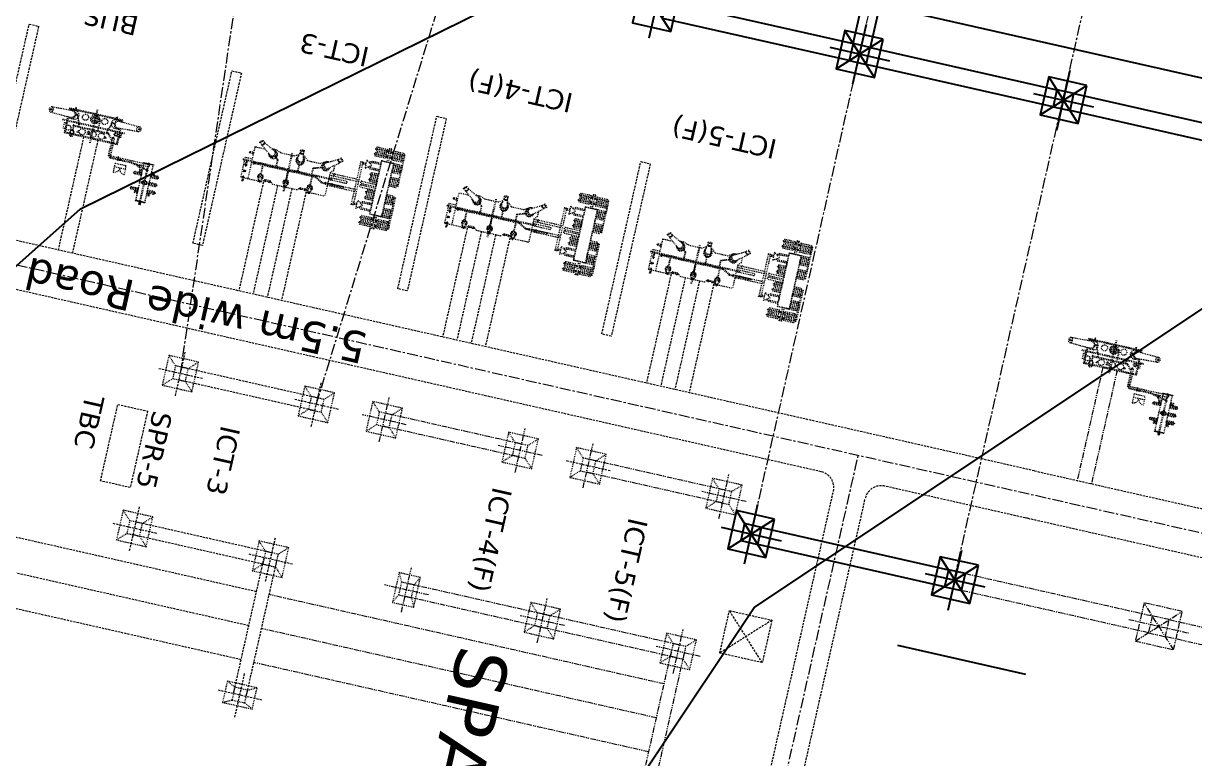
# Model space of a CAD drawing. Header units: metres. Extents: x 218545 to 227455, y 1543467 to 1556082.
# Drawn here: x 222388.4 to 222522.9, y 1554391.8 to 1554476.2 of the extents above; entities that cross this region are included whole.
import ezdxf

# ---------------------------------------------------------------- set-up
doc = ezdxf.new("R2010")
doc.units = ezdxf.units.M
doc.header["$MEASUREMENT"] = 0
for name, pattern in [('400-ICT-1_400kV$0$HIDDEN', [0.375, 0.25, -0.125]), ('CENTER', [2, 1.25, -0.25, 0.25, -0.25]), ('HIDDEN', [0.375, 0.25, -0.125]), ('PHANTOM2', [1.25, 0.625, -0.125, 0.125, -0.125, 0.125, -0.125])]:
    doc.linetypes.add(name, pattern=pattern)
for name, color, linetype in [('10 M CONTOUR', 20, 'Continuous'), ('2 M CONTOUR', 33, 'Continuous'), ('CART TRACK', 30, 'Continuous'), ('E-LAY-FENC', 7, 'FENCELINE1'), ('E-LAY-ROAD', 7, 'Continuous'), ('ECEN', 4, 'CENTER'), ('EEQP', 2, 'Continuous'), ('TXT', 222, 'Continuous')]:
    doc.layers.add(name, color=color, linetype=linetype)
doc.layers.add('E-LAY-CNTRL', color=1, linetype='CENTER', lineweight=0)
doc.layers.add('E-LAY-EXIST', color=8, linetype='HIDDEN', lineweight=0)
doc.styles.get("Standard").update_dxf_attribs({"font": 'arial.ttf'})
doc.styles.add('STYLE1', font='verdana.ttf')
doc.linetypes.add('FENCELINE1', pattern='A,0.25,-0.1,[133,ltypeshp.shx,S=0.1,R=0,X=-0.1,Y=0],-0.1,1', length=1.45)
doc.linetypes.add('PALLAV1', pattern='A,0.5,["X",Standard,S=0.1,R=0,X=-0.1,Y=-0.05],0.1', length=0.6)

# ---------------------------------------------------------------- blocks, each defined once
blk = doc.blocks.new('400-ICT-1_400kV$0$A$C18D362E1')
at = {"layer": 'ECEN'}
for p, q in [((0, -2516), (0, 1972)), ((5113, 0), (-5406, 0))]:
    blk.add_line(p, q, dxfattribs=at)
blk = doc.blocks.new('400-ICT-1_400kV$0$TRAFO1_BHEL')
for p, q in [((-4766, 12485), (-4593, 12485)), ((-4766, 11235), (-4766, 12485)), ((-4593, 11091), (-4593, 12605)), ((-4593, 12605), (-4507, 12605)), ((-4507, 11091), (-4507, 12605)), ((-4507, 12485), (-4334, 12485)), ((-4334, 11235), (-4334, 12485)), ((-4166, 11235), (-4166, 12485)), ((-4166, 12485), (-3993, 12485)), ((-3993, 11091), (-3993, 12605)), ((-3993, 12605), (-3907, 12605)), ((-3907, 11091), (-3907, 12605)), ((-3907, 12485), (-3734, 12485)), ((-3734, 11235), (-3734, 12485)), ((-3366, 12485), (-3193, 12485)), ((-3366, 11235), (-3366, 12485)), ((-3193, 11638), (-3193, 12605)), ((-3193, 12605), (-3107, 12605)), ((-3107, 11638), (-3107, 12605)), ((-3107, 12485), (-2934, 12485)), ((-2934, 11638), (-2934, 12485)), ((-2766, 11638), (-2766, 12485)), ((-2766, 12485), (-2593, 12485)), ((-2593, 11638), (-2593, 12605)), ((-2593, 12605), (-2507, 12605)), ((-2507, 11638), (-2507, 12605)), ((-2507, 12485), (-2334, 12485)), ((-2334, 11638), (-2334, 12485)), ((-1766, 11638), (-1766, 12485)), ((-1766, 12485), (-1593, 12485)), ((-1593, 11638), (-1593, 12605)), ((-1593, 12605), (-1507, 12605)), ((-1507, 11638), (-1507, 12605)), ((-1507, 12485), (-1334, 12485)), ((-1334, 11638), (-1334, 12485)), ((-1166, 12485), (-993, 12485)), ((-1166, 11638), (-1166, 12485)), ((-993, 11638), (-993, 12605)), ((-993, 12605), (-907, 12605)), ((-907, 11638), (-907, 12605)), ((-907, 12485), (-734, 12485)), ((-734, 11638), (-734, 12485)), ((284, 11638), (284, 12485)), ((457, 12485), (284, 12485)), ((457, 11638), (457, 12605)), ((543, 12605), (457, 12605)), ((543, 11638), (543, 12605)), ((716, 12485), (543, 12485)), ((716, 11638), (716, 12485)), ((884, 11638), (884, 12485)), ((1057, 12485), (884, 12485)), ((1057, 11638), (1057, 12605)), ((1143, 12605), (1057, 12605)), ((1143, 11638), (1143, 12605)), ((1316, 12485), (1143, 12485)), ((1316, 11638), (1316, 12485)), ((1884, 11638), (1884, 12485)), ((2057, 12485), (1884, 12485)), ((2057, 11638), (2057, 12605)), ((2143, 12605), (2057, 12605)), ((2143, 11638), (2143, 12605)), ((2316, 12485), (2143, 12485)), ((2316, 11638), (2316, 12485)), ((2484, 11638), (2484, 12485)), ((2657, 12485), (2484, 12485)), ((2657, 11638), (2657, 12605)), ((2743, 12605), (2657, 12605)), ((2743, 11638), (2743, 12605)), ((2916, 12485), (2743, 12485)), ((2916, 11235), (2916, 12485)), ((3284, 11235), (3284, 12485)), ((3457, 12485), (3284, 12485)), ((3457, 11091), (3457, 12605)), ((3543, 12605), (3457, 12605)), ((3543, 11091), (3543, 12605)), ((3716, 12485), (3543, 12485)), ((3716, 11235), (3716, 12485)), ((4057, 12485), (3884, 12485)), ((3884, 11235), (3884, 12485)), ((4057, 11091), (4057, 12605)), ((4143, 12605), (4057, 12605)), ((4143, 11091), (4143, 12605)), ((4316, 12485), (4143, 12485)), ((4316, 11235), (4316, 12485)), ((-3325, 11005), (-4875, 11005)), ((-3325, 10805), (-4875, 10805)), ((-4766, 11235), (-4593, 11235)), ((-4615, 11005), (-4615, 11091)), ((-4615, 11091), (-4485, 11091)), ((-4615, 11073), (-4485, 11073)), ((-4615, 11023), (-4485, 11023)), ((-4615, 10805), (-4615, 10719)), ((-4615, 10787), (-4485, 10787)), ((-4593, 11091), (-4593, 11235)), ((-4507, 11091), (-4507, 11235)), ((-4507, 11235), (-4334, 11235)), ((-4485, 11005), (-4485, 11091)), ((-4485, 10805), (-4485, 10719)), ((-4166, 11235), (-3993, 11235)), ((-4015, 11005), (-4015, 11091)), ((-4015, 11091), (-3885, 11091)), ((-4015, 11073), (-3885, 11073)), ((-4015, 11023), (-3885, 11023)), ((-4015, 10805), (-4015, 10719)), ((-4015, 10787), (-3885, 10787)), ((-3993, 11091), (-3993, 11235)), ((-3907, 11235), (-3734, 11235)), ((-3907, 11091), (-3907, 11235)), ((-3885, 11005), (-3885, 11091)), ((-3885, 10805), (-3885, 10719)), ((-3366, 11235), (-3350, 11235)), ((2875, 11005), (3088, 11019)), ((2875, 10805), (3088, 10791)), ((2916, 11235), (2900, 11235)), ((3100, 11005), (4425, 11005)), ((3102, 10805), (4425, 10805)), ((3457, 11235), (3284, 11235)), ((3435, 11005), (3435, 11091)), ((3565, 11091), (3435, 11091)), ((3565, 11073), (3435, 11073)), ((3565, 11023), (3435, 11023)), ((3435, 10805), (3435, 10719)), ((3565, 10787), (3435, 10787)), ((3457, 11091), (3457, 11235)), ((3543, 11091), (3543, 11235)), ((3716, 11235), (3543, 11235)), ((3565, 11005), (3565, 11091)), ((3565, 10805), (3565, 10719)), ((4057, 11235), (3884, 11235)), ((4035, 11005), (4035, 11091)), ((4165, 11091), (4035, 11091)), ((4165, 11073), (4035, 11073)), ((4165, 11023), (4035, 11023)), ((4035, 10805), (4035, 10719)), ((4165, 10787), (4035, 10787)), ((4057, 11091), (4057, 11235)), ((4143, 11091), (4143, 11235)), ((4316, 11235), (4143, 11235)), ((4165, 11005), (4165, 11091)), ((4165, 10805), (4165, 10719)), ((-4766, 10575), (-4766, 9325)), ((-4766, 10575), (-4593, 10575)), ((-4615, 10737), (-4485, 10737)), ((-4615, 10719), (-4485, 10719)), ((-4593, 10719), (-4593, 9205)), ((-4593, 10719), (-4593, 10575)), ((-4507, 10719), (-4507, 9205)), ((-4507, 10719), (-4507, 10575)), ((-4507, 10575), (-4334, 10575)), ((-4334, 10575), (-4334, 9325)), ((-4166, 10575), (-4166, 9325)), ((-4166, 10575), (-3993, 10575)), ((-4015, 10737), (-3885, 10737)), ((-4015, 10719), (-3885, 10719)), ((-3993, 10719), (-3993, 9205)), ((-3993, 10719), (-3993, 10575)), ((-3907, 10719), (-3907, 9205)), ((-3907, 10719), (-3907, 10575)), ((-3907, 10575), (-3734, 10575)), ((-3734, 10575), (-3734, 9325)), ((-3046, 10173), (-3046, 9132)), ((-2896, 10173), (-2896, 9172)), ((-2296, 10173), (-2296, 9172)), ((-2146, 10173), (-2146, 9132)), ((-1766, 10173), (-1766, 9325)), ((-1593, 10173), (-1593, 9205)), ((-1507, 10173), (-1507, 9205)), ((-1334, 10173), (-1334, 9325)), ((-1166, 10173), (-1166, 9325)), ((-993, 10173), (-993, 9205)), ((-907, 10173), (-907, 9205)), ((-734, 10173), (-734, 9325)), ((-562, 8479), (-562, 10173)), ((-312, 8479), (-312, 10173)), ((-138, 8479), (-138, 10173)), ((112, 8479), (112, 10173)), ((284, 10173), (284, 9325)), ((457, 10173), (457, 9205)), ((543, 10173), (543, 9205)), ((716, 10173), (716, 9325)), ((884, 10173), (884, 9325)), ((1057, 10173), (1057, 9205)), ((1143, 10173), (1143, 9205)), ((1316, 10173), (1316, 9325)), ((1696, 10173), (1696, 9132)), ((1846, 10173), (1846, 9172)), ((2446, 10173), (2446, 9172)), ((2596, 10173), (2596, 9132)), ((3284, 10575), (3284, 9325)), ((3457, 10575), (3284, 10575)), ((3565, 10737), (3435, 10737)), ((3565, 10719), (3435, 10719)), ((3457, 10719), (3457, 9205)), ((3457, 10719), (3457, 10575)), ((3543, 10719), (3543, 9205)), ((3543, 10719), (3543, 10575)), ((3716, 10575), (3543, 10575)), ((3716, 10575), (3716, 9325)), ((4057, 10575), (3884, 10575)), ((3884, 10575), (3884, 9325)), ((4165, 10737), (4035, 10737)), ((4165, 10719), (4035, 10719)), ((4057, 10719), (4057, 9205)), ((4057, 10719), (4057, 10575)), ((4143, 10719), (4143, 9205)), ((4143, 10719), (4143, 10575)), ((4316, 10575), (4143, 10575)), ((4316, 10575), (4316, 9325)), ((-4766, 9325), (-4593, 9325)), ((-4593, 9205), (-4507, 9205)), ((-4507, 9325), (-4334, 9325)), ((-4166, 9325), (-3993, 9325)), ((-3993, 9205), (-3907, 9205)), ((-3907, 9325), (-3734, 9325)), ((-3046, 9132), (-2864, 8816)), ((-2896, 9172), (-2769, 8951)), ((-2710, 8123), (-2671, 8123)), ((-2671, 8523), (-2671, 8123)), ((-2521, 8523), (-2521, 8123)), ((-2521, 8123), (2071, 8123)), ((-2296, 9172), (-2424, 8951)), ((-2146, 9132), (-2329, 8816)), ((-1766, 9325), (-1593, 9325)), ((-1593, 9205), (-1507, 9205)), ((-1507, 9325), (-1334, 9325)), ((-1166, 9325), (-993, 9325)), ((-993, 9205), (-907, 9205)), ((-907, 9325), (-734, 9325)), ((457, 9325), (284, 9325)), ((543, 9205), (457, 9205)), ((716, 9325), (543, 9325)), ((1057, 9325), (884, 9325)), ((1143, 9205), (1057, 9205)), ((1316, 9325), (1143, 9325)), ((1696, 9132), (1879, 8816)), ((1846, 9172), (1974, 8951)), ((2071, 8523), (2071, 8123)), ((2221, 8523), (2221, 8123)), ((2260, 8123), (2221, 8123)), ((2446, 9172), (2319, 8951)), ((2596, 9132), (2414, 8816)), ((3457, 9325), (3284, 9325)), ((3543, 9205), (3457, 9205)), ((3716, 9325), (3543, 9325)), ((4057, 9325), (3884, 9325)), ((4143, 9205), (4057, 9205)), ((4316, 9325), (4143, 9325)), ((-2710, 7873), (-693, 7873)), ((-693, 4724), (-693, 7873)), ((-443, 4724), (-443, 7873)), ((-443, 7873), (493, 7873)), ((-193, 4724), (-193, 6765)), ((57, 4724), (57, 6765)), ((493, 4724), (493, 7873)), ((743, 4724), (743, 7873)), ((743, 7873), (2260, 7873)), ((-2468, 5347), (-2624, 5556)), ((-2311, 5869), (-2168, 5634)), ((-2127, 5541), (-2155, 5578)), ((-1186, 4432), (-2077, 5562)), ((536, 6573), (536, 4480)), ((536, 6573), (645, 6573)), ((645, 6573), (645, 4480)), ((-2381, 5292), (-2419, 5331)), ((-1685, 3933), (-2390, 5249)), ((-1910, 4018), (-1910, 4353)), ((-1072, 5077), (-1695, 5077)), ((-718, 4724), (-1072, 5077)), ((-718, 4724), (2018, 4724)), ((74, 3236), (547, 4056)), ((547, 4056), (547, 4448)), ((634, 4006), (634, 4448)), ((2018, 2720), (2018, 4724)), ((-1504, 3368), (-1910, 4018)), ((-1504, 1880), (-1504, 3368)), ((-827, 2702), (-1208, 3836)), ((-790, 2752), (-1165, 3869)), ((74, 2702), (-827, 2702)), ((74, 2752), (-790, 2752)), ((74, 3236), (74, -4047)), ((174, 3209), (634, 4006)), ((174, 3209), (174, -4047)), ((1170, 2842), (174, 2842)), ((1170, 2792), (174, 2792)), ((1645, 2976), (2044, 2950)), ((1718, 2401), (2018, 2720)), ((2034, 2927), (2058, 2935)), ((2034, 2703), (2058, 2695)), ((-1480, 1422), (-2128, 1289)), ((-1504, 1880), (-1910, 1449)), ((-1910, 1449), (-1910, 1334)), ((1645, 2654), (2052, 2679)), ((1718, 1780), (1718, 2401)), ((1718, 1780), (2018, 1461)), ((1936, 2318), (1814, 2318)), ((1936, 1863), (1814, 1863)), ((1836, 2527), (1836, 1654)), ((2018, -1461), (2018, 1461)), ((-2267, 1291), (-2490, 1291)), ((-2490, 849), (-2267, 849)), ((-2149, 1242), (-2205, 1238)), ((-2149, 897), (-2205, 901)), ((-1480, 716), (-2128, 847)), ((-1910, 803), (-1910, 644)), ((-1704, 270), (-1910, 644)), ((-1704, -1318), (-1704, 270)), ((74, 1106), (-889, 1106)), ((74, 1056), (-888, 1056)), ((1170, 27), (174, 27)), ((1619, 161), (2018, 135)), ((2008, 112), (2032, 120)), ((-1704, -1318), (-1910, -1868)), ((1170, -23), (174, -23)), ((1619, -161), (2026, -136)), ((2008, -112), (2032, -120)), ((-1685, -1983), (-2390, -3299)), ((-1186, -2482), (-2077, -3612)), ((-1910, -1868), (-1910, -2403)), ((-827, -1431), (-1255, -1860)), ((-806, -1481), (-1210, -1885)), ((74, -1431), (-827, -1431)), ((74, -1481), (-806, -1481)), ((1718, -1780), (2018, -1461)), ((1718, -1780), (1718, -2401)), ((1718, -2401), (2018, -2720)), ((1936, -1863), (1814, -1863)), ((1936, -2318), (1814, -2318)), ((1836, -2527), (1836, -1654)), ((-2468, -3397), (-2624, -3606)), ((-2381, -3342), (-2419, -3381)), ((-2311, -3919), (-2168, -3684)), ((-2127, -3591), (-2155, -3628)), ((-1704, -3139), (-1704, -4350)), ((1170, -2953), (174, -2953)), ((1170, -3003), (174, -3003)), ((1619, -2819), (2018, -2845)), ((1619, -3141), (2026, -3116)), ((2008, -2868), (2032, -2860)), ((2008, -3092), (2032, -3100)), ((2018, -4821), (2018, -2720)), ((-1704, -4350), (2018, -4350)), ((-1078, -4450), (-1019, -4765)), ((-1078, -4450), (-852, -4450)), ((-1064, -4425), (-866, -4425)), ((-1064, -4450), (-1064, -4425)), ((-1049, -4425), (-1049, -4350)), ((-1024, -4765), (-909, -4765)), ((-1024, -4765), (-1024, -4773)), ((-1024, -4773), (-909, -4773)), ((-1018, -4832), (-1018, -4846)), ((-1018, -4832), (-915, -4832)), ((-1018, -4846), (-915, -4846)), ((-1001, -4832), (-1001, -4773)), ((-931, -4832), (-931, -4773)), ((-915, -4832), (-915, -4846)), ((-852, -4450), (-914, -4765)), ((-909, -4765), (-909, -4773)), ((-881, -4425), (-881, -4350)), ((-866, -4450), (-866, -4425)), ((-277, -4350), (-277, -5190)), ((-277, -5190), (2018, -5190)), ((122, -4850), (100, -4850)), ((122, -4952), (100, -4952)), ((204, -4865), (138, -4857)), ((204, -4935), (140, -4943)), ((546, -4990), (215, -4951)), ((546, -4814), (223, -4850)), ((1954, -4814), (2277, -4850)), ((1954, -4990), (2285, -4951)), ((2018, -5190), (2018, -4983)), ((2296, -4865), (2362, -4857)), ((2296, -4935), (2360, -4943)), ((2378, -4850), (2400, -4850)), ((2378, -4952), (2400, -4952))]:
    blk.add_line(p, q)
for points in [[(-907, 12605), (-907, 12680), (-4593, 12680), (-4593, 12605)], [(457, 12605), (457, 12680), (4143, 12680), (4143, 12605)], [(-4875, 10755), (-4875, 11055), (-4925, 11055), (-4925, 10755)], [(2900, 10173), (2900, 11638), (-3350, 11638), (-3350, 10173)], [(2875, 10198), (2875, 11613), (-3325, 11613), (-3325, 10198)], [(4425, 10755), (4425, 11055), (4475, 11055), (4475, 10755)], [(-2596, 9198), (-3068, 8523), (-2124, 8523)], [(-2710, 7848), (-2710, 8148), (-2725, 8148), (-2725, 7848)], [(2146, 9198), (2618, 8523), (1674, 8523)], [(2260, 7848), (2260, 8148), (2275, 8148), (2275, 7848)], [(-393, 5186), (-743, 5186), (-743, 5231), (-393, 5231)], [(793, 5186), (443, 5186), (443, 5231), (793, 5231)], [(1836, 2392), (1836, 2244), (1901, 2244), (1901, 2392)], [(1836, 1789), (1836, 1937), (1901, 1937), (1901, 1789)], [(1836, -1789), (1836, -1937), (1901, -1937), (1901, -1789)], [(1836, -2392), (1836, -2244), (1901, -2244), (1901, -2392)]]:
    blk.add_lwpolyline(points, close=True)
for points, const_width in [([(-2488, 5688, 1), (-2492, 5722, 1)], 33.8), ([(2089, 2822, 1), (2109, 2808, 1)], 24), ([(-2477, 1079, -1), (-2503, 1058, -1)], 33.8), ([(2063, 7, 1), (2083, -7, 1)], 24), ([(-2488, -3738, -1), (-2492, -3772, -1)], 33.8), ([(2063, -2973, 1), (2083, -2987, 1)], 24), ([(104, -4898, -1), (96, -4904, -1)], 9), ([(1247, -4915, -1), (1253, -4922, -1)], 9), ([(2396, -4898, 1), (2404, -4904, 1)], 9)]:
    blk.add_lwpolyline(points, format="xyb", close=True, dxfattribs=dict(const_width=const_width))
for centre, radius in [((124, -4047), 137), ((1250, -4918), 108), ((1250, -4918), 102), ((1250, -4918), 77.2), ((1250, -4918), 51.1)]:
    blk.add_circle(centre, radius)
for centre, radius, start, end in [((2981, 10905), 157, 313.14025, 46.85975), ((-2596, 8123), 75, 180, 0), ((-437, 8479), 125, 180, 0), ((-13, 8479), 125, 180, 0), ((2146, 8123), 75, 180, 0), ((-568, 7873), 125, 0, 180), ((-68, 6765), 125, 0, 180), ((618, 7873), 125, 0, 180), ((-1448, 4195), 432, 168.51028, 73.56247), ((-1320, 4072), 495, 195.35397, 76.70469), ((-1476, 4223), 358, 234.19228, 35.80772), ((-1320, 4072), 432, 214.13888, 57.91978), ((591, 4480), 90.1, 126.90526, 241.28881), ((591, 4480), 54.1, 180, 0), ((591, 4480), 90.1, 298.71119, 53.09474), ((1500, 2817), 330, 58.29531, 299.64603), ((1500, 2817), 288, 77.08022, 280.86112), ((1619, 2815), 288, 32.40189, 327.59811), ((1645, 2815), 163, 99.19228, 260.80772), ((2256, 2815), 248, 153.16405, 206.83595), ((-1498, 1069), 432, 220.94819, 139.14209), ((-1320, 1072), 495, 240.35397, 121.70469), ((-1537, 1069), 358, 279.19228, 80.80772), ((-1320, 1072), 432, 259.13888, 102.91978), ((1500, 2), 330, 58.29531, 299.64603), ((1500, 2), 288, 77.08022, 280.86112), ((1619, 0), 288, 32.40189, 327.59811), ((1645, 0), 163, 99.19228, 260.80772), ((2230, 0), 248, 153.16405, 206.83595), ((-1448, -2245), 432, 286.43753, 191.48972), ((-1320, -2122), 495, 283.29531, 164.64603), ((-1476, -2273), 358, 324.19228, 125.80772), ((-1320, -2122), 432, 302.08022, 145.86112), ((1500, -2978), 330, 58.29531, 299.64603), ((1500, -2978), 288, 77.08022, 280.86112), ((1619, -2980), 288, 32.40189, 327.59811), ((1645, -2980), 163, 99.19228, 260.80772), ((2230, -2980), 248, 153.16405, 206.83595), ((124, -4047), 50, 180, 0), ((223, -4901), 51.2, 225.30332, 93.6834), ((229, -4901), 51.3, 265.44139, 133.49512), ((546, -4901), 108, 224.89194, 136.85541), ((501, -4902), 99.4, 297.50864, 62.49136), ((1954, -4901), 108, 43.14459, 315.10806), ((1999, -4902), 99.4, 117.50864, 242.49136), ((2271, -4901), 51.3, 46.50488, 274.55861), ((2277, -4901), 51.2, 86.3166, 314.69668)]:
    blk.add_arc(centre, radius, start, end)
at = {"extrusion": (0, 0, -1)}
for centre, major_axis, ratio in [((-2468, 5712), (156, 156), 0.2893401), ((100, -4901), (0, -51.1), 0.6127056)]:
    blk.add_ellipse(centre, major_axis=major_axis, ratio=ratio, dxfattribs=at)
for centre, major_axis, ratio, start_param, end_param in [((-2318, 5490), (-150, -144), 0.4665773, 3.1415927, 6.2831853), ((-2233, 5406), (-156, -156), 0.1523356, 2.4546998, 6.8717251), ((-2253, 5416), (-127, -125), 0.1908491, 3.0718177, 6.3370368), ((122, -4901), (0, -51.1), 0.6127056, 3.1415927, 6.2831853)]:
    blk.add_ellipse(centre, major_axis=major_axis, ratio=ratio, start_param=start_param, end_param=end_param, dxfattribs=at)
for centre, major_axis, ratio, start_param, end_param in [((2052, 2815), (0, -136), 0.4625137, 2.8525531, 6.5722249), ((2088, 2815), (0, -136), 0.4625137, 3.0504994, 6.3742786), ((-2267, 1070), (0, 221), 0.4387351, 3.1415927, 6.2831853), ((-2149, 1070), (0, -173), 0.1967352, -0.069775, 3.2113676), ((-2128, 1068), (0, 221), 0.1523356, 2.4546998, 6.9493237), ((2026, 0), (0, -136), 0.4625137, 2.8525531, 6.5722249), ((2061, 0), (0, -136), 0.4625137, 3.0504994, 6.3742786), ((-2318, -3540), (-150, 144), 0.4665773, 3.1415927, 6.2831853), ((-2233, -3456), (-156, 156), 0.1523356, 2.4546998, 6.8717251), ((-2253, -3466), (-127, 125), 0.1908491, 3.0718177, 6.3370368), ((2026, -2980), (0, -136), 0.4625137, 2.8525531, 6.5722249), ((2061, -2980), (0, -136), 0.4625137, 3.0504994, 6.3742786), ((2378, -4901), (0, -51.1), 0.6127056, 3.1415927, 6.2831853)]:
    blk.add_ellipse(centre, major_axis=major_axis, ratio=ratio, start_param=start_param, end_param=end_param)
for centre, major_axis, ratio in [((2099, 2815), (0, -136), 0.4625137), ((-2490, 1070), (0, -221), 0.4387351), ((2073, 0), (0, -136), 0.4625137), ((-2468, -3762), (156, -156), 0.2893401), ((2073, -2980), (0, -136), 0.4625137), ((2400, -4901), (0, -51.1), 0.6127056)]:
    blk.add_ellipse(centre, major_axis=major_axis, ratio=ratio)
at = {"rotation": 90}
blk.add_blockref('400-ICT-1_400kV$0$A$C18D362E1', (0, 0), dxfattribs=at)
blk = doc.blocks.new('400-ICT-1_400kV$0$SHUNT RCTR 80MVAr_420kV_PLAN_BHEL')
for p, q in [((-2758, 1210), (-5155, 1110)), ((-5155, 510), (-2758, 410)), ((-2400, 1310), (-2758, 1310)), ((-2400, 310), (-2758, 310)), ((-2111, 899), (-2115, 899)), ((-2111, 824), (-2115, 824)), ((541, 899), (537, 899)), ((541, 824), (537, 824)), ((2111, 899), (2115, 899)), ((2111, 824), (2115, 824)), ((2400, 1310), (2758, 1310)), ((2400, 310), (2758, 310)), ((2758, 1210), (5155, 1110)), ((5155, 510), (2758, 410)), ((-2475, -1200), (-2425, -1617)), ((-2275, -462), (-2275, -1000)), ((-2225, -463), (-2225, -1006)), ((-2075, -1200), (-2125, -1610)), ((2413, -889), (2413, -1463)), ((2613, -889), (2613, -1463)), ((2388, -1438), (2388, -2904)), ((2468, -1438), (2468, -2860)), ((2638, -1438), (2638, -2800)), ((2638, -2800), (2388, -2904)), ((2388, -2904), (2609, -3125)), ((2475, -2878), (2635, -3038)), ((2713, -2875), (2609, -3125)), ((2609, -3125), (3549, -3125)), ((2638, -2800), (2713, -2875)), ((2653, -3045), (3549, -3045)), ((2713, -2875), (3549, -2875)), ((3574, -2875), (6578, -2875)), ((3574, -3045), (3737, -3045)), ((3574, -3125), (3737, -3125)), ((3737, -3025), (3887, -3150)), ((3737, -3150), (3887, -3025)), ((3887, -3045), (5122, -3045)), ((3887, -3125), (5116, -3125)), ((5116, -3125), (7128, -3578)), ((5128, -3046), (7146, -3500)), ((5480, -3125), (6578, -3125))]:
    blk.add_line(p, q)
at = {"linetype": '400-ICT-1_400kV$0$HIDDEN'}
for p, q in [((3347, -3986), (3347, -4639)), ((4653, -3986), (4653, -4639)), ((6578, -2875), (7128, -2875)), ((6578, -3125), (7128, -3125))]:
    blk.add_line(p, q, dxfattribs=at)
for points in [[(3138, 1194), (3138, 1438), (-3138, 1438), (-3138, 1194)], [(-2362, 1338), (-2362, 1640), (-2438, 1640), (-2438, 1338)], [(2362, 1338), (2362, 1640), (2438, 1640), (2438, 1338)], [(-5240, 835), (-5155, 835)], [(-5155, 785), (-5240, 785)], [(-3138, 426), (-3138, -1438), (-2439, -1438)], [(-2120, 887), (-2264, 887)], [(-2120, 837), (-2264, 837)], [(-2111, -1438), (3138, -1438), (3138, 426)], [(531, 887), (494, 887)], [(531, 837), (499, 837)], [(2120, 887), (2264, 887)], [(2120, 837), (2264, 837)], [(5240, 835), (5155, 835)], [(5155, 785), (5240, 785)], [(-2362, -1340), (-2362, -1640), (-2438, -1640), (-2438, -1340)], [(5756, -4080), (5756, -3980), (6578, -3980), (6578, -4280), (5756, -4280), (5756, -4180)], [(6553, -3737), (6553, -3662), (6253, -3662), (6253, -3962), (6553, -3962), (6553, -3887)], [(8500, -4080), (8500, -3980), (7678, -3980), (7678, -4280), (8500, -4280), (8500, -4180)], [(7703, -3737), (7703, -3662), (8003, -3662), (8003, -3962), (7703, -3962), (7703, -3887)], [(8500, -4980), (8500, -4880), (7678, -4880), (7678, -5180), (8500, -5180), (8500, -5080)], [(5756, -5880), (5756, -5780), (6578, -5780), (6578, -6080), (5756, -6080), (5756, -5980)], [(6553, -6323), (6553, -6398), (6253, -6398), (6253, -6098), (6553, -6098), (6553, -6173)], [(8500, -5880), (8500, -5780), (7678, -5780), (7678, -6080), (8500, -6080), (8500, -5980)], [(7703, -6323), (7703, -6398), (8003, -6398), (8003, -6098), (7703, -6098), (7703, -6173)]]:
    blk.add_lwpolyline(points)
for points in [[(3038, 1194), (3038, 1338), (-3038, 1338), (-3038, 1194)], [(-3038, 426), (-3038, -1338), (-2092, -1338)], [(-2092, -1338), (3038, -1338), (3038, 426)]]:
    blk.add_lwpolyline(points, dxfattribs=at)
for points in [[(-1629, -383), (-1629, -158, 0.1859661), (-1642, -124), (-2038, 870, 0.2119231), (-2075, 887), (-2111, 887)], [(-1679, -392), (-1679, -167, 0.1859661), (-1686, -151), (-2068, 829, 0.2119231), (-2086, 837), (-2111, 837)], [(636, -383), (634, 812, 0.4135999), (559, 887), (541, 887)], [(586, -383), (584, 812, 0.4135999), (559, 837), (541, 837)], [(1629, -383), (1629, -158, -0.1859661), (1642, -124), (2038, 870, -0.2119231), (2075, 887), (2111, 887)], [(1679, -392), (1679, -167, -0.1859661), (1686, -151), (2068, 829, -0.2119231), (2086, 837), (2111, 837)], [(-2265, -383), (1750, -383, -0.2240098), (1897, -452), (2413, -1079)], [(-2265, -463), (1750, -463, -0.2240098), (1835, -503), (2413, -1204)]]:
    blk.add_lwpolyline(points, format="xyb")
for points in [[(-3138, -997), (-3338, -997), (-3338, -297), (-3138, -297)], [(3138, -597), (3338, -597), (3338, -97), (3138, -97)], [(2713, -1438), (2713, -1463), (2313, -1463), (2313, -1438)], [(3347, -3986), (4653, -3986), (4653, -3614), (3347, -3614)], [(3574, -2800), (3549, -2800), (3549, -3200), (3574, -3200)], [(3737, -2988), (3724, -2988), (3724, -3188), (3737, -3188)], [(3887, -2988), (3899, -2988), (3899, -3188), (3887, -3188)], [(6140, -3194), (6116, -3188), (6058, -3439), (6083, -3445)], [(6239, -3225), (6215, -3219), (6157, -3470), (6182, -3475)], [(6328, -3737), (6328, -3887), (6578, -3887), (6578, -3737)], [(6528, -2805), (7728, -2805), (7728, -2830), (6528, -2830)], [(6578, -7230), (7678, -7230), (7678, -2830), (6578, -2830)], [(7928, -3737), (7928, -3887), (7678, -3887), (7678, -3737)], [(6578, -4080), (6578, -4180), (5656, -4180), (5656, -4080)], [(6878, -5155), (6828, -5155), (6828, -4905), (6878, -4905)], [(7378, -5155), (7428, -5155), (7428, -4905), (7378, -4905)], [(7678, -4080), (7678, -4180), (8600, -4180), (8600, -4080)], [(7678, -4980), (7678, -5080), (8600, -5080), (8600, -4980)], [(6578, -5980), (6578, -5880), (5656, -5880), (5656, -5980)], [(6328, -6323), (6328, -6173), (6578, -6173), (6578, -6323)], [(7678, -5980), (7678, -5880), (8600, -5880), (8600, -5980)], [(7928, -6323), (7928, -6173), (7678, -6173), (7678, -6323)], [(6528, -7255), (7728, -7255), (7728, -7230), (6528, -7230)], [(7253, -7382), (7253, -7367), (7003, -7367), (7003, -7382)], [(7240, -7570), (7240, -7545), (7216, -7520), (7040, -7520), (7016, -7545), (7016, -7570)], [(7228, -7367), (7228, -7255), (7028, -7255), (7028, -7367)], [(7216, -7520), (7190, -7445), (7066, -7445), (7040, -7520)], [(7178, -7445), (7178, -7382), (7078, -7382), (7078, -7445)]]:
    blk.add_lwpolyline(points, close=True)
for centre, radius in [((-1130, 810), 350), ((0, 810), 500), ((0, 810), 400), ((0, 810), 250), ((0, 810), 25), ((1130, 810), 350), ((-2791, -800), 300), ((-1602, -1002), 91.6), ((-1130, -910), 350), ((-431, -766), 91.6), ((-431, -1002), 91.6), ((146, -910), 350), ((1130, -910), 350), ((1600, -1002), 91.6), ((2726, -347), 200), ((2726, -347), 150), ((7128, -5030), 250), ((7128, -5030), 50)]:
    blk.add_circle(centre, radius)
for centre, radius, start, end in [((-2758, 810), 500, 230.76083, 129.23917), ((-2400, 810), 500, 270, 90), ((2400, 810), 500, 90, 270), ((2758, 810), 500, 50.76083, 309.23917), ((-2275, -1200), 250, 90, 224.29248), ((-2275, -1200), 200, 350.6282, 189.3189), ((-2265, -423), 75, 32.23095, 262.10618), ((-2265, -423), 40, 90, 270), ((-2265, -423), 75, 301.96013, 327.76905), ((-2275, -1200), 250, 315.61895, 78.46304), ((2513, -889), 125, 323.1301, 216.8699), ((2513, -889), 100, 0, 180), ((2493, -2860), 25, 180, 225), ((2653, -3020), 25, 225, 270), ((5122, -3070), 25, 77.31051, 90), ((7137, -3539), 90, 193.69831, 140.92271), ((7137, -3539), 40, 257.31051, 77.31051)]:
    blk.add_arc(centre, radius, start, end)
for centre, radius, start, end in [((3347, -3986), 653, 270, 0), ((4653, -3986), 653, 180, 270), ((7128, -3000), 150, 90, 123.55731), ((7128, -3000), 150, 236.44269, 270), ((7128, -3000), 150, 270, 90), ((7128, -3000), 125, 270, 90)]:
    blk.add_arc(centre, radius, start, end, dxfattribs=at)
at = {"extrusion": (0, 0, -1)}
for centre, major_axis, ratio in [((-5155, 810), (0, 300), 0.7842267), ((-5240, 810), (0, 25), 0.5645792)]:
    blk.add_ellipse(centre, major_axis=major_axis, ratio=ratio, dxfattribs=at)
for centre, major_axis, ratio, start_param, end_param in [((-5155, 810), (0, 98), 0.5962488, -1.3129188, 4.4545109), ((-5155, 810), (0, -25), 0.5636371, 3.1415927, 6.2831853), ((-2758, 810), (0, 400), 0.9821207, -0.0559861, 3.1975787), ((-2115, 862), (0, 37.5), 0.205458, 3.1415927, 6.2831853), ((-2111, 862), (0, 37.5), 0.205458, 2.300524, 7.124254), ((-2111, 862), (0, -25), 0.1123446, 0, 3.1415927), ((537, 862), (0, 37.5), 0.205458, 3.1415927, 6.2831853), ((541, 862), (0, 37.5), 0.205458, 2.300524, 7.124254), ((541, 862), (0, -25), 0.1123446, 0, 3.1415927)]:
    blk.add_ellipse(centre, major_axis=major_axis, ratio=ratio, start_param=start_param, end_param=end_param, dxfattribs=at)
for centre, major_axis, ratio, start_param, end_param in [((2111, 862), (0, 37.5), 0.205458, 2.300524, 7.124254), ((2111, 862), (0, -25), 0.1123446, 0, 3.1415927), ((2115, 862), (0, 37.5), 0.205458, 3.1415927, 6.2831853), ((2758, 810), (0, 400), 0.9821207, -0.0559861, 3.1975787), ((5155, 810), (0, 98), 0.5962488, -1.3129188, 4.4545109), ((5155, 810), (0, -25), 0.5636371, 3.1415927, 6.2831853)]:
    blk.add_ellipse(centre, major_axis=major_axis, ratio=ratio, start_param=start_param, end_param=end_param)
for centre, major_axis, ratio in [((5155, 810), (0, 300), 0.7842267), ((5240, 810), (0, 25), 0.5645792), ((-2275, -1610), (-150, 0), 0.7546728)]:
    blk.add_ellipse(centre, major_axis=major_axis, ratio=ratio)
at = {"layer": 'EEQP', "color": 4, "linetype": 'CENTER'}
for p, q in [((0, 1938), (0, -1938)), ((-3638, 0), (3638, 0)), ((7128, -7570), (7128, -2683)), ((6528, -5030), (7728, -5030))]:
    blk.add_line(p, q, dxfattribs=at)
blk = doc.blocks.new('TWR_CTE_p')
for p, q in [((-750, 750), (-1750, 1750)), ((1750, 1750), (750, 750)), ((-1750, -1750), (-750, -750)), ((750, -750), (1750, -1750))]:
    blk.add_line(p, q)
for points in [[(-1750, -1750), (1750, -1750), (1750, 1750), (-1750, 1750)], [(-750, -750), (750, -750), (750, 750), (-750, 750)]]:
    blk.add_lwpolyline(points, close=True)
blk = doc.blocks.new('TWR_CC_p')
for p, q in [((-750, 750), (-1750, 1250)), ((1750, 1250), (750, 750)), ((-750, -750), (-1750, -1250)), ((750, -750), (1750, -1250))]:
    blk.add_line(p, q)
for points in [[(-1750, -1250), (1750, -1250), (1750, 1250), (-1750, 1250)], [(-750, -750), (750, -750), (750, 750), (-750, 750)]]:
    blk.add_lwpolyline(points, close=True)
blk = doc.blocks.new('TWR_CTD_p')
for p, q in [((-750, 750), (-1750, 1250)), ((1750, 1250), (750, 750)), ((-750, -750), (-1750, -1250)), ((750, -750), (1750, -1250))]:
    blk.add_line(p, q)
for points in [[(-1750, -1250), (1750, -1250), (1750, 1250), (-1750, 1250)], [(-750, -750), (750, -750), (750, 750), (-750, 750)]]:
    blk.add_lwpolyline(points, close=True)

msp = doc.modelspace()

# ---------------------------------------------------------------- hatches: boundary and pattern name
at = {"layer": 'CART TRACK'}
h = msp.add_hatch(dxfattribs=at)
h.set_pattern_fill('ANSI31', color=256)
h.set_pattern_definition([(45, (-13885.37013, 5678.9458), (-0.088388347648, 0.088388347648), [])])
edge = h.paths.add_edge_path()
edge.add_line((222561.13969, 1554074.13632), (222685.38088, 1554665.22317))
edge.add_line((222685.38088, 1554665.22317), (222658.65762, 1554681.79738))
edge.add_line((222658.65762, 1554681.79738), (222533.13969, 1554084.63632))
edge.add_arc((222472.53338, 1554120.17969), 70.25992, 268.4987053, 329.6099515, ccw=False)
edge.add_line((222470.6926, 1554049.94388), (222000.56979, 1554156.29329))
edge.add_line((222000.56979, 1554156.29329), (221976.97349, 1554130.87313))
edge.add_line((221976.97349, 1554130.87313), (222466.70373, 1554020.0882))
edge.add_arc((222472.08981, 1554120.20334), 100.25992, 266.9205179, 332.6467024)

# ---------------------------------------------------------------- linework, layer by layer
at = {"layer": '10 M CONTOUR'}
msp.add_polyline3d([(222736.62569, 1554007.45032, -1049.86579), (222634.03469, 1554087.71632, -1049.86579), (222518.11938, 1554189.22849, -1049.86579), (222397.48569, 1554235.02232, -1049.86579), (222347.28069, 1554254.22732, -1049.86579), (222314.97869, 1554298.06132, -1049.86579), (222323.83469, 1554391.68132, -1049.86579), (222394.97169, 1554454.94132, -1049.86579), (222536.5595, 1554524.63372, -1049.86579), (222638.16369, 1554537.76732, -1049.86579), (222704.82869, 1554552.22932, -1049.86579), (222779.32769, 1554586.97032, -1049.86579)], dxfattribs=at)
at = {"layer": '2 M CONTOUR'}
msp.add_polyline3d([(223227.65799, 1554390.66988, -1051.86579), (223167.73969, 1554362.17632, -1051.86579), (223119.00969, 1554317.17632, -1051.86579), (223019.26869, 1554102.94332, -1051.86579), (222996.45269, 1554074.91832, -1051.86579), (222937.22469, 1554037.12232, -1051.86579), (222849.40169, 1554012.68832, -1051.86579), (222782.23669, 1554030.91132, -1051.86579), (222707.25169, 1554084.02132, -1051.86579), (222631.90969, 1554237.87732, -1051.86579), (222594.02669, 1554273.22132, -1051.86579), (222560.31469, 1554294.23332, -1051.86579), (222467.04369, 1554306.96632, -1051.86579), (222450.09169, 1554319.75632, -1051.86579), (222449.23899, 1554374.49381, -1051.86579), (222472.35323, 1554409.14148, -1051.86579), (222559.03164, 1554466.88762, -1051.86579), (222736.77869, 1554489.55832, -1051.86579), (222845.95069, 1554534.11932, -1051.86579), (222867.02469, 1554558.90932, -1051.86579), (222878.29837, 1554609.34729, -1051.86579)], dxfattribs=at)
at = {"layer": 'E-LAY-CNTRL'}
for p, q in [((222472.0324, 1554417.68571, -1470.22972), (222524.59196, 1554650.04058, -1470.22972)), ((222495.34345, 1554412.41266, -1470.22972), (222548.00054, 1554644.74547, -1470.22972)), ((222406.45822, 1554436.00474, -1470.22972), (222414.25016, 1554488.58121, -1470.22972)), ((222422.06394, 1554432.47466, -1470.22972), (222437.65874, 1554483.2861, -1470.22972)), ((222469.79281, 1554362.4574, -1470.4158), (222484.30158, 1554426.5984, -1470.1335))]:
    msp.add_line(p, q, dxfattribs=at)
at = {"layer": 'E-LAY-CNTRL', "elevation": -1470.22972}
for points in [[(222574.1595, 1554406.27219), (222319.53225, 1554463.86984)], [(222574.1595, 1554406.27219), (222324.3425, 1554462.78175)]]:
    msp.add_lwpolyline(points, dxfattribs=at)
at = {"layer": 'E-LAY-EXIST'}
for p, q in [((222504.53738, 1554424.84046, -1470.15689), (222325.50343, 1554465.33862, -1470.15689)), ((222395.34394, 1554463.18876, -1470.22972), (222392.40692, 1554450.20479, -1470.22972)), ((222396.97864, 1554462.81898, -1470.22972), (222394.04162, 1554449.83502, -1470.22972)), ((222480.03728, 1554424.74352, -1469.44252), (222322.58309, 1554460.36025, -1470.18562)), ((222415.98687, 1554458, -1470.22972), (222413.16159, 1554445.51001, -1470.22972)), ((222417.62157, 1554457.63022, -1470.22972), (222414.79629, 1554445.14023, -1470.22972)), ((222419.25627, 1554457.26045, -1470.22972), (222416.43099, 1554444.77046, -1470.22972)), ((222420.89097, 1554456.89067, -1470.22972), (222418.06569, 1554444.40068, -1470.22972)), ((222439.39546, 1554452.70489, -1470.22972), (222436.57017, 1554440.2149, -1470.22972)), ((222441.03016, 1554452.33511, -1470.22972), (222438.20487, 1554439.84512, -1470.22972)), ((222442.66486, 1554451.96534, -1470.22972), (222439.83957, 1554439.47535, -1470.22972)), ((222444.29955, 1554451.59556, -1470.22972), (222441.47427, 1554439.10557, -1470.22972)), ((222462.80404, 1554447.40978, -1470.22972), (222459.97876, 1554434.91979, -1470.22972)), ((222464.43874, 1554447.04, -1470.22972), (222461.61346, 1554434.55001, -1470.22972)), ((222466.07344, 1554446.67023, -1470.22972), (222463.24816, 1554434.18024, -1470.22972)), ((222467.70814, 1554446.30045, -1470.22972), (222464.88286, 1554433.81046, -1470.22972)), ((222405.88481, 1554433.46979, -1470.22972), (222407.03164, 1554438.53969, -1470.22972)), ((222408.99317, 1554435.43132, -1470.22972), (222403.92327, 1554436.57815, -1470.22972)), ((222422.22942, 1554433.20618, -1470.22972), (222406.62369, 1554436.73626, -1470.22972)), ((222421.89847, 1554431.74315, -1470.22972), (222406.29275, 1554435.27322, -1470.22972)), ((222421.49053, 1554429.93972, -1470.22972), (222422.63736, 1554435.00961, -1470.22972)), ((222424.59889, 1554431.90125, -1470.22972), (222419.529, 1554433.04808, -1470.22972)), ((222455.81034, 1554424.8411, -1470.22972), (222450.74044, 1554425.98793, -1470.22972)), ((222504.53763, 1554424.8404, -1470.15689), (222574.76265, 1554408.95523, -1470.15689)), ((222471.10664, 1554376.76472, -1470.38164), (222481.45442, 1554422.51011, -1470.1943)), ((222503.85452, 1554419.35597, -1469.33012), (222487.35241, 1554423.08881, -1469.408)), ((222415.19241, 1554410.96057, -1470.22972), (222369.83827, 1554421.21985, -1470.22972)), ((222400.6273, 1554415.69166, -1470.22972), (222401.77413, 1554420.76155, -1470.22972)), ((222471.62166, 1554362.04471, -1470.26371), (222485.11206, 1554421.68296, -1470.18258)), ((222573.54919, 1554403.59077, -1470.17247), (222503.32417, 1554419.47593, -1470.49016)), ((222403.73567, 1554417.65319, -1470.22972), (222398.66577, 1554418.80002, -1470.22972)), ((222416.97191, 1554415.42805, -1470.22972), (222401.36619, 1554418.95812, -1470.22972)), ((222414.30989, 1554407.05914, -1470.22972), (222368.95576, 1554417.31842, -1470.22972)), ((222416.64097, 1554413.96501, -1470.22972), (222401.03525, 1554417.49509, -1470.22972)), ((222416.23303, 1554412.16158, -1470.22972), (222417.37986, 1554417.23148, -1470.22972)), ((222419.34139, 1554414.12312, -1470.22972), (222414.2715, 1554415.26994, -1470.22972)), ((222412.54485, 1554399.25628, -1470.22972), (222416.07492, 1554414.862, -1470.22972)), ((222414.00789, 1554398.92534, -1470.22972), (222417.53796, 1554414.53106, -1470.22972)), ((222413.42737, 1554403.15771, -1470.22972), (222368.07324, 1554413.41699, -1470.22972)), ((222473.28263, 1554402.81456, -1470.26501), (222469.50899, 1554408.7945, -1470.26501)), ((222474.38577, 1554407.69135, -1470.26501), (222468.40584, 1554403.91771, -1470.26501)), ((222412.70295, 1554396.55586, -1470.22972), (222413.84978, 1554401.62575, -1470.22972)), ((222415.81132, 1554398.51739, -1470.22972), (222410.74142, 1554399.66422, -1470.22972))]:
    msp.add_line(p, q, dxfattribs=at)
at = {"layer": 'E-LAY-EXIST', "linetype": 'PHANTOM2'}
for p, q in [((222512.39016, 1554436.71246, -1470.22972), (222509.45314, 1554423.72849, -1470.22972)), ((222514.02486, 1554436.34268, -1470.22972), (222511.08784, 1554423.35872, -1470.22972)), ((222429.29339, 1554428.17468, -1470.22972), (222430.44022, 1554433.24457, -1470.22972)), ((222432.40175, 1554430.13621, -1470.22972), (222427.33186, 1554431.28304, -1470.22972)), ((222445.638, 1554427.91107, -1470.22972), (222430.03228, 1554431.44115, -1470.22972)), ((222445.30705, 1554426.44804, -1470.22972), (222429.70133, 1554429.97811, -1470.22972)), ((222444.89911, 1554424.64461, -1470.22972), (222446.04594, 1554429.7145, -1470.22972)), ((222448.00747, 1554426.60614, -1470.22972), (222442.93758, 1554427.75297, -1470.22972)), ((222452.70197, 1554422.87957, -1470.22972), (222453.8488, 1554427.94946, -1470.22972)), ((222469.04658, 1554422.61596, -1470.22972), (222453.44086, 1554426.14604, -1470.22972)), ((222468.71564, 1554421.15293, -1470.22972), (222453.10992, 1554424.683, -1470.22972)), ((222468.3077, 1554419.3495, -1470.22972), (222469.45453, 1554424.41939, -1470.22972)), ((222471.41606, 1554421.31103, -1470.22972), (222466.34616, 1554422.45786, -1470.22972)), ((222431.83875, 1554408.63151, -1470.22972), (222432.98558, 1554413.7014, -1470.22972)), ((222434.94711, 1554410.59304, -1470.22972), (222429.87722, 1554411.73987, -1470.22972)), ((222448.18336, 1554408.3679, -1470.22972), (222432.57764, 1554411.89797, -1470.22972)), ((222462.00957, 1554400.37035, -1470.22972), (222416.65544, 1554410.62963, -1470.22972)), ((222447.85242, 1554406.90486, -1470.22972), (222432.24669, 1554410.43494, -1470.22972)), ((222447.44447, 1554405.10144, -1470.22972), (222448.5913, 1554410.17133, -1470.22972)), ((222463.78908, 1554404.83783, -1470.22972), (222448.18336, 1554408.3679, -1470.22972)), ((222450.55283, 1554407.06297, -1470.22972), (222445.48294, 1554408.2098, -1470.22972)), ((222461.12705, 1554396.46892, -1470.22972), (222415.77292, 1554406.7282, -1470.22972)), ((222463.45814, 1554403.37479, -1470.22972), (222447.85242, 1554406.90486, -1470.22972)), ((222463.0502, 1554401.57136, -1470.22972), (222464.19702, 1554406.64126, -1470.22972)), ((222466.15856, 1554403.53289, -1470.22972), (222461.08866, 1554404.67972, -1470.22972)), ((222459.36202, 1554388.66606, -1470.22972), (222462.89209, 1554404.27178, -1470.22972)), ((222460.82505, 1554388.33511, -1470.22972), (222464.35513, 1554403.94084, -1470.22972)), ((222460.24454, 1554392.56749, -1470.22972), (222414.89041, 1554402.82677, -1470.22972))]:
    msp.add_line(p, q, dxfattribs=at)
at = {"layer": 'E-LAY-EXIST'}
for points, elevation in [([(222390.17599, 1554475.89157), (222385.69789, 1554456.0948), (222384.60644, 1554456.34169), (222389.08455, 1554476.13846)], -1470.22972), ([(222413.46498, 1554470.52099), (222408.98688, 1554450.72422), (222407.89543, 1554450.97111), (222412.37353, 1554470.76788)], -1470.22972), ([(222436.99316, 1554465.30135), (222432.51506, 1554445.50458), (222431.42361, 1554445.75147), (222435.90172, 1554465.54824)], -1470.22972), ([(222460.42381, 1554460.10377), (222455.94571, 1554440.307), (222454.85426, 1554440.55389), (222459.33236, 1554460.35066)], -1470.22972), ([(222402.68182, 1554431.69582), (222400.69615, 1554422.9176), (222397.2824, 1554423.6898), (222399.26807, 1554432.46802)], -1470.22972), ([(222472.12994, 1554417.66365), (222471.93487, 1554417.70777), (222471.89074, 1554417.5127), (222472.08581, 1554417.46857)], -1470.22972), ([(222474.38577, 1554407.69135), (222473.28263, 1554402.81456), (222468.40584, 1554403.91771), (222469.50899, 1554408.7945)], -1470.26501)]:
    msp.add_lwpolyline(points, close=True, dxfattribs=dict(at, elevation=elevation))
at = {"layer": 'E-LAY-EXIST', "linetype": 'PHANTOM2'}
for points, elevation in [([(222518.07278, 1554408.19394), (222517.63152, 1554406.24322), (222496.17365, 1554411.09708), (222496.61491, 1554413.04779)], -1470.22972), ([(222521.51848, 1554408.69609), (222517.12937, 1554409.68892), (222516.13653, 1554405.29981), (222520.52564, 1554404.30698)], -1470.22972), ([(222520.02349, 1554407.75268), (222518.07278, 1554408.19394), (222517.63152, 1554406.24322), (222519.58223, 1554405.80196)], -1470.22972), ([(222518.9471, 1554407.07342), (222518.75203, 1554407.11755), (222518.70791, 1554406.92248), (222518.90298, 1554406.87835)], -1470.22972), ([(222541.48088, 1554402.89894), (222541.03962, 1554400.94822), (222519.58175, 1554405.80207), (222520.02301, 1554407.75279)], -1469.86579)]:
    msp.add_lwpolyline(points, close=True, dxfattribs=dict(at, elevation=elevation))
at = {"layer": 'E-LAY-EXIST', "linetype": 'PHANTOM2', "elevation": -1470.22972}
for points in [[(222520.52564, 1554404.30698), (222517.12937, 1554409.68892)], [(222516.13653, 1554405.29981), (222521.51848, 1554408.69609)], [(222515.39345, 1554407.77475), (222522.26157, 1554406.22115)]]:
    msp.add_lwpolyline(points, dxfattribs=at)
at = {"layer": 'E-LAY-EXIST'}
for centre, start, end in [((222479.6236, 1554422.91472, -1470.16301), 347.2539837, 77.253983), ((222486.93873, 1554421.26001, -1470.16301), 77.253983, 167.2539837)]:
    msp.add_arc(centre, 1.875, start, end, dxfattribs=at)
at = {"layer": 'E-LAY-FENC', "linetype": 'PALLAV1', "ltscale": 5}
msp.add_line((222503.5673, 1554401.45898, -1470.22972), (222488.86673, 1554404.7843, -1470.22972), dxfattribs=at)
at = {"layer": 'E-LAY-ROAD', "ltscale": 2500}
msp.add_line((222439.9579, 1554488.91773, -1470.22972), (222531.64152, 1554468.17852, -1470.22972), dxfattribs=at)
at = {"layer": 'E-LAY-ROAD', "ltscale": 2500, "elevation": -1470.22972}
for points in [[(222490.52575, 1554494.90848), (222485.6719, 1554473.45061), (222483.72118, 1554473.89187), (222488.57503, 1554495.34974)], [(222463.7583, 1554479.68913), (222459.36919, 1554480.68196), (222458.37636, 1554476.29285), (222462.76547, 1554475.30002)], [(222483.72118, 1554473.89187), (222483.27992, 1554471.94115), (222461.82206, 1554476.795), (222462.26331, 1554478.74572)], [(222487.16688, 1554474.39402), (222482.77777, 1554475.38685), (222481.78494, 1554470.99774), (222486.17405, 1554470.00491)], [(222485.6719, 1554473.45061), (222483.72118, 1554473.89187), (222483.27992, 1554471.94115), (222485.23064, 1554471.49989)], [(222507.12977, 1554468.59676), (222506.68851, 1554466.64604), (222485.23064, 1554471.49989), (222485.6719, 1554473.45061)], [(222484.59551, 1554472.77135), (222484.40044, 1554472.81548), (222484.35631, 1554472.62041), (222484.55138, 1554472.57628)], [(222510.57547, 1554469.09891), (222506.18636, 1554470.09174), (222505.19352, 1554465.70263), (222509.58263, 1554464.7098)], [(222509.08048, 1554468.1555), (222507.12977, 1554468.59676), (222506.68851, 1554466.64604), (222508.63922, 1554466.20478)], [(222508.00409, 1554467.47624), (222507.80902, 1554467.52037), (222507.7649, 1554467.3253), (222507.95997, 1554467.28117)], [(222530.53835, 1554463.30165), (222530.09709, 1554461.35093), (222508.63922, 1554466.20478), (222509.08048, 1554468.1555)], [(222474.70131, 1554419.28631), (222470.3122, 1554420.27914), (222469.31937, 1554415.89004), (222473.70848, 1554414.8972)], [(222473.20633, 1554418.3429), (222471.25561, 1554418.78416), (222470.81435, 1554416.83345), (222472.76507, 1554416.39219)], [(222494.66419, 1554413.48905), (222494.22293, 1554411.53833), (222472.76507, 1554416.39219), (222473.20633, 1554418.3429)], [(222498.10989, 1554413.9912), (222493.72078, 1554414.98403), (222492.72795, 1554410.59492), (222497.11706, 1554409.60209)], [(222496.61491, 1554413.04779), (222494.66419, 1554413.48905), (222494.22293, 1554411.53833), (222496.17365, 1554411.09708)], [(222495.53852, 1554412.36854), (222495.34345, 1554412.41266), (222495.29932, 1554412.21759), (222495.49439, 1554412.17346)]]:
    msp.add_lwpolyline(points, close=True, dxfattribs=at)
for points in [[(222460.29053, 1554474.55693), (222461.84412, 1554481.42505)], [(222462.76547, 1554475.30002), (222459.36919, 1554480.68196)], [(222483.69911, 1554469.26182), (222485.25271, 1554476.12994)], [(222481.78494, 1554470.99774), (222487.16688, 1554474.39402)], [(222486.17405, 1554470.00491), (222482.77777, 1554475.38685)], [(222481.04185, 1554473.47268), (222487.90997, 1554471.91908)], [(222507.1077, 1554463.96671), (222508.66129, 1554470.83483)], [(222505.19352, 1554465.70263), (222510.57547, 1554469.09891)], [(222509.58263, 1554464.7098), (222506.18636, 1554470.09174)], [(222504.45043, 1554468.17757), (222511.31856, 1554466.62397)], [(222471.23354, 1554414.15411), (222472.78714, 1554421.02223)], [(222469.31937, 1554415.89004), (222474.70131, 1554419.28631)], [(222473.70848, 1554414.8972), (222470.3122, 1554420.27914)], [(222468.57628, 1554418.36497), (222475.4444, 1554416.81138)], [(222494.64212, 1554408.859), (222496.19572, 1554415.72712)], [(222492.72795, 1554410.59492), (222498.10989, 1554413.9912)], [(222497.11706, 1554409.60209), (222493.72078, 1554414.98403)], [(222491.98486, 1554413.06986), (222498.85298, 1554411.51627)]]:
    msp.add_lwpolyline(points, dxfattribs=at)

# ---------------------------------------------------------------- block references
at = {"layer": 'E-LAY-EXIST'}
for name, p, xscale, yscale, zscale, rotation in [('400-ICT-1_400kV$0$SHUNT RCTR 80MVAr_420kV_PLAN_BHEL', (222396.47855, 1554464.40643, -1470.22972), 0.001, 0.001, 0.001, 347.2539844076909), ('400-ICT-1_400kV$0$TRAFO1_BHEL', (222418.88419, 1554459.41379, -1470.22972), 0.0009999999999999998, 0.0009999999999999998, 0.0009999999999999998, 257.2539843943507), ('400-ICT-1_400kV$0$TRAFO1_BHEL', (222442.29278, 1554454.11868, -1470.22972), 0.0009999999999999998, 0.0009999999999999998, 0.0009999999999999998, 257.2539843943507), ('400-ICT-1_400kV$0$TRAFO1_BHEL', (222465.70136, 1554448.82357, -1470.22972), 0.0009999999999999998, 0.0009999999999999998, 0.0009999999999999998, 257.2539843943507), ('TWR_CTE_p', (222406.45822, 1554436.00474, -1470.22972), 0.001, 0.001, 0.001, 167.253984407691), ('TWR_CTE_p', (222422.06394, 1554432.47466, -1470.22972), 0.001, 0.001, 0.001, 167.253984407691), ('TWR_CTE_p', (222401.20072, 1554418.2266, -1470.22972), 0.001, 0.001, 0.001, 167.253984407691), ('TWR_CTE_p', (222416.80644, 1554414.69653, -1470.22972), 0.001, 0.001, 0.001, 167.253984407691), ('TWR_CC_p', (222413.27637, 1554399.09081, -1470.22972), 0.001, 0.001, 0.001, 167.253984407691)]:
    msp.add_blockref(name, p, dxfattribs=dict(at, xscale=xscale, yscale=yscale, zscale=zscale, rotation=rotation))
at = {"layer": 'E-LAY-EXIST', "linetype": 'PHANTOM2', "xscale": 0.001, "yscale": 0.001, "zscale": 0.001}
for name, p, rotation in [('400-ICT-1_400kV$0$SHUNT RCTR 80MVAr_420kV_PLAN_BHEL', (222513.52478, 1554437.93013, -1470.22972), 347.2539844076909), ('TWR_CTE_p', (222429.8668, 1554430.70963, -1470.22972), 167.253984407691), ('TWR_CTE_p', (222445.47253, 1554427.17955, -1470.22972), 167.253984407691), ('TWR_CTE_p', (222453.27539, 1554425.41452, -1470.22972), 167.253984407691), ('TWR_CTE_p', (222468.88111, 1554421.88444, -1470.22972), 167.253984407691), ('TWR_CTD_p', (222432.41216, 1554411.16646, -1470.22972), 77.25398440769095), ('TWR_CTE_p', (222448.01789, 1554407.63638, -1470.22972), 167.253984407691), ('TWR_CTE_p', (222463.62361, 1554404.10631, -1470.22972), 167.253984407691)]:
    msp.add_blockref(name, p, dxfattribs=dict(at, rotation=rotation))

# ---------------------------------------------------------------- texts
at = {"linetype": 'Continuous'}
msp.add_text('B.T. Road Kadiri to Rayachoti', height=60, rotation=330.1158044, dxfattribs=at).set_placement((222422.29538, 1554964.73412, -1469.86579))
at = {"layer": 'E-LAY-EXIST', "style": 'STYLE1'}
for s, p in [('TBC', (222395.55373, 1554433.69519, -1470.3007)), ('SPR-5', (222403.34083, 1554431.86049, -1470.3007)), ('ICT-3', (222411.15945, 1554430.16512, -1470.3007))]:
    msp.add_text(s, height=2.25, rotation=257.2539797, dxfattribs=at).set_placement(p)
at = {"layer": 'E-LAY-EXIST', "linetype": 'PHANTOM2', "style": 'STYLE1'}
for s, p in [('ICT-4(F)', (222442.3709, 1554423.10497, -1470.3007)), ('ICT-5(F)', (222457.97662, 1554419.5749, -1470.3007))]:
    msp.add_text(s, height=2.25, rotation=257.2539797, dxfattribs=at).set_placement(p)
at = {"layer": 'TXT', "style": 'STYLE1'}
for s, p in [('BUS ', (222401.80222, 1554476.96831, -1470.22972)), ('ICT-3', (222428.28426, 1554473.40956, -1470.22972)), ('ICT-4(F)', (222451.69284, 1554468.11445, -1470.22972)), ('ICT-5(F)', (222475.10143, 1554462.81933, -1470.22972))]:
    msp.add_text(s, height=2.25, rotation=167.2539837, dxfattribs=at).set_placement(p)
at = {"layer": 'TXT', "linetype": 'Continuous', "style": 'STYLE1'}
for s, height, rotation, p in [('5.5m wide Road', 3.6, 167.2539837, (222428.12583, 1554440.57553, -1470.4888)), ('SPACE FOR OPEN STORE & TOWNSHIP', 6, 257.2539797, (222438.55246, 1554405.00533, -1470.6001))]:
    msp.add_text(s, height=height, rotation=rotation, dxfattribs=at).set_placement(p)

doc.saveas('drawing.dxf')
